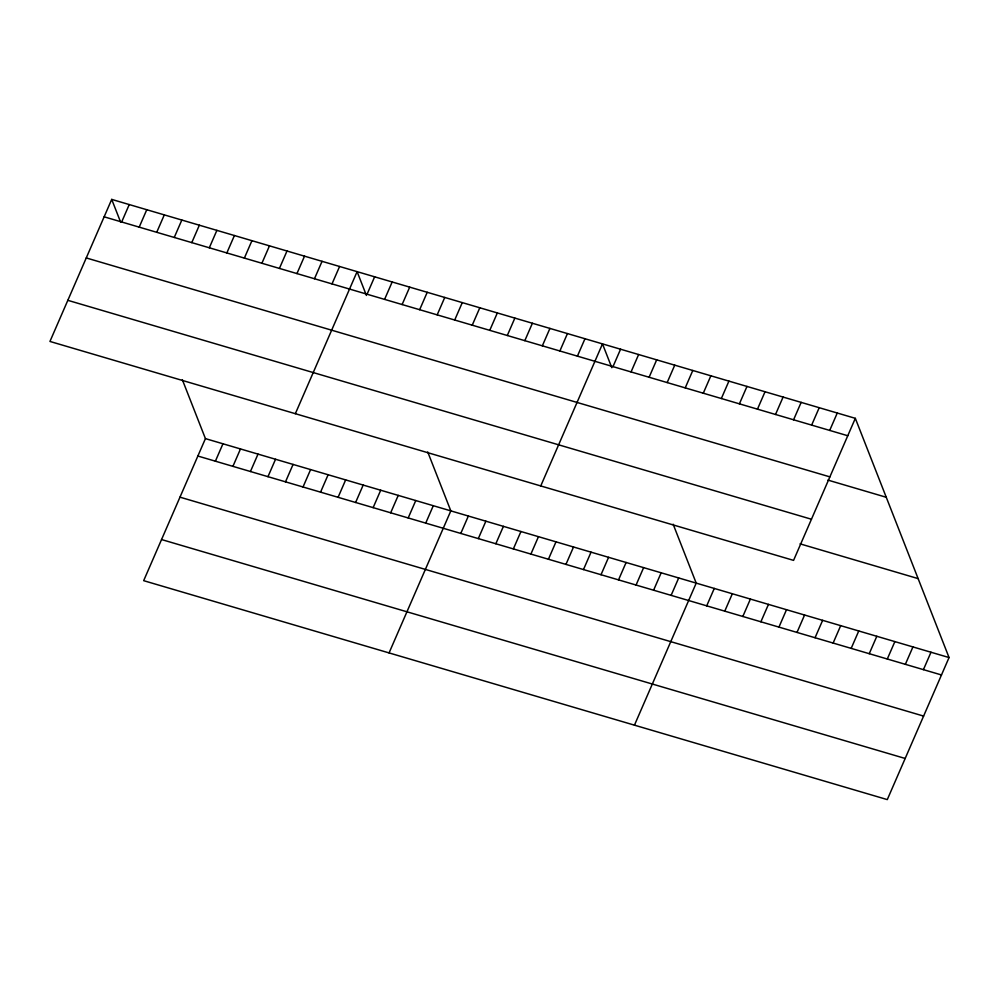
<?xml version="1.0" encoding="UTF-8"?>
<svg xmlns="http://www.w3.org/2000/svg" width="999" height="999" viewBox="0 0 999 999"><rect width="100%" height="100%" fill="white"/><g stroke="black" fill="none" stroke-linecap="round" stroke-linejoin="round"><path stroke-width="1.5" d="M111.713 199.4L49.95 341.446L793.568 560.377L855.331 418.331L111.713 199.4L120.554 221.965M121.666 221.978L129.246 204.57M139.198 227.135L146.766 209.728M156.731 232.292L164.298 214.885M174.251 237.462L181.83 220.042M191.783 242.62L199.35 225.212M209.315 247.777L216.883 230.369M226.835 252.934L234.415 235.527M244.368 258.104L251.935 240.684M261.9 263.261L269.468 245.854M182.355 379.732L205.432 438.623L143.669 580.669L887.287 799.6L949.05 657.554L855.331 418.331M279.42 268.419L287 251.011M215.384 461.201L222.952 443.793M296.953 273.576L304.52 256.169M232.917 466.358L240.484 448.951M314.485 278.733L322.053 261.326M250.437 471.516L258.017 454.108M332.005 283.903L339.585 266.496M267.969 476.673L275.537 459.265M295.342 413.698L357.105 271.653L366.433 295.454M285.502 481.843L293.069 464.423M367.07 294.218L374.637 276.81M303.022 487L310.602 469.592M384.59 299.375L392.17 281.968M320.554 492.157L328.122 474.75M402.122 304.545L409.69 287.138M338.087 497.315L345.654 479.907M419.655 309.702L427.222 292.295M355.607 502.485L363.186 485.064M437.175 314.86L444.755 297.452M373.139 507.642L380.706 490.234M454.707 320.017L462.275 302.61M390.671 512.799L398.239 495.392M472.24 325.187L479.807 307.767M408.191 517.957L415.771 500.549M489.76 330.344L497.34 312.937M425.724 523.126L433.291 505.706M507.292 335.502L514.86 318.094M389.061 652.921L450.824 510.876L427.747 451.973M524.825 340.659L532.392 323.251M460.776 533.441L468.356 516.033M542.345 345.829L549.925 328.409M478.309 538.598L485.876 521.191M559.877 350.986L567.444 333.579M495.841 543.756L503.409 526.348M577.41 356.144L584.977 338.736M513.361 548.926L520.941 531.518M540.746 485.939L602.497 343.893L611.825 367.707M530.894 554.083L538.461 536.675M612.999 366.621L620.566 349.213M548.426 559.24L555.993 541.833M631.056 371.94L638.623 354.533M565.946 564.398L573.526 546.99M649.113 377.26L656.68 359.84M583.478 569.567L591.046 552.16M667.17 382.567L674.737 365.159M601.011 574.725L608.578 557.317M685.227 387.887L692.794 370.479M618.531 579.882L626.111 562.474M703.284 393.206L710.863 375.799M636.063 585.039L643.631 567.632M721.353 398.526L728.92 381.106M653.596 590.209L661.163 572.789M739.41 403.833L746.977 386.426M671.116 595.367L678.696 577.959M757.467 409.153L765.034 391.745M634.452 725.162L696.216 583.116L673.151 524.225M775.524 414.473L783.091 397.065M706.705 605.844L714.273 588.436M793.581 419.792L801.161 402.372M724.762 611.163L732.342 593.743M811.65 425.099L819.217 407.692M742.831 616.47L750.399 599.063M829.707 430.419L837.274 413.012M760.888 621.79L768.456 604.383M778.945 627.11L786.513 609.702M797.002 632.429L804.57 615.022M815.059 637.737L822.639 620.329M833.129 643.056L840.696 625.649M851.185 648.376L858.753 630.968M869.242 653.696L876.81 636.288M887.299 659.003L894.867 641.595M905.356 664.323L912.936 646.915M923.426 669.642L930.993 652.235M104.146 216.82L847.764 435.739M86.264 257.942L829.882 476.873M827.909 480.094L886.263 497.277M67.832 300.324L811.45 519.243M800.049 543.843L918.118 578.608M205.432 438.623L949.05 657.554M197.864 456.031L941.483 674.962M179.97 497.165L923.6 716.083M161.551 539.547L905.169 758.466"/></g></svg>
